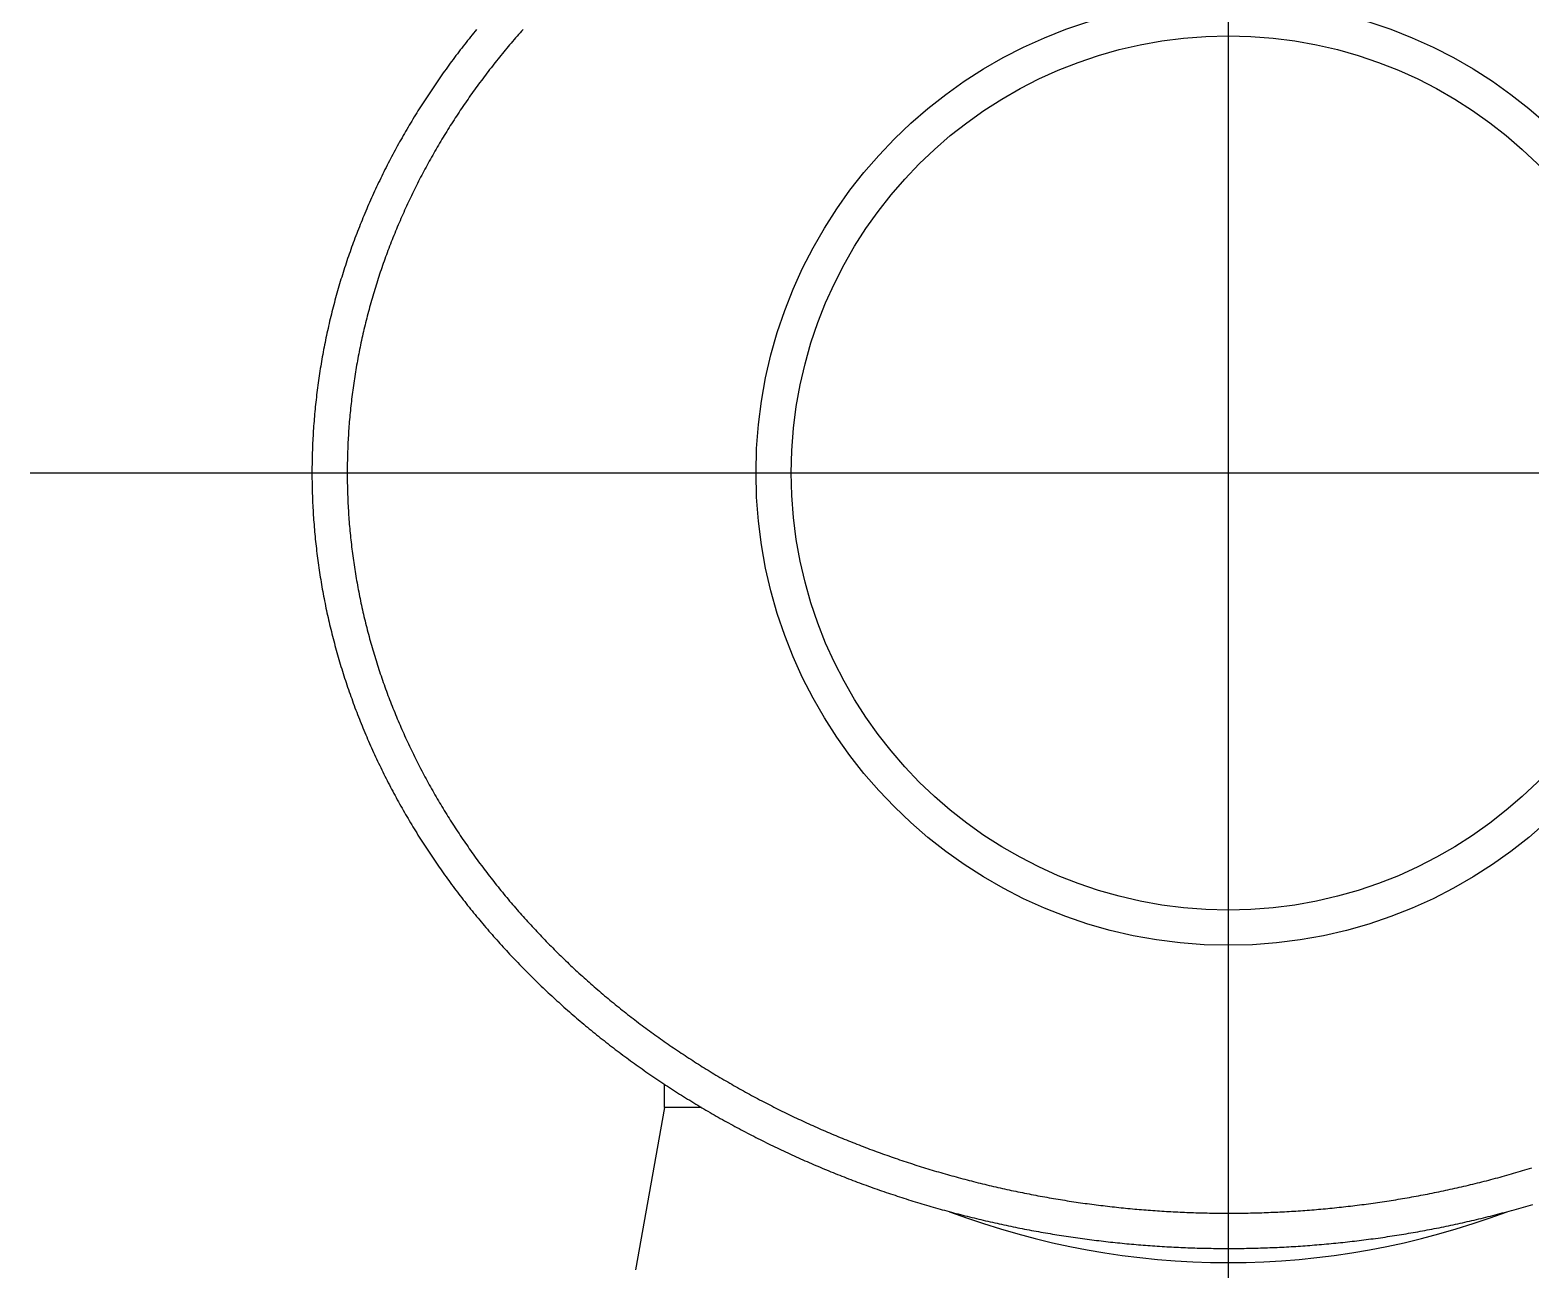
# Model space of a CAD drawing. Extents: x -10.3 to 54.6, y -18.9 to 30.5.
# Drawn here: x 37.65 to 48.3, y 17.25 to 26.04 of the extents above; entities that cross this region are included whole.
import ezdxf

# ---------------------------------------------------------------- set-up
doc = ezdxf.new("R2010")
doc.units = 0
doc.linetypes.add('CENTER', pattern=[50.8, 31.75, -6.35, 6.35, -6.35])
doc.layers.get('0').update_dxf_attribs({"linetype": 'CONTINUOUS'})
doc.layers.add('CENTER', color=1, linetype='CENTER')

msp = doc.modelspace()

# ---------------------------------------------------------------- linework, layer by layer
at = {"color": 7, "linetype": 'CONTINUOUS'}
for p, q in [((42.148312, 18.4), (42.148312, 18.564752)), ((42.148312, 18.4), (41.942466, 17.247263)), ((42.411075, 18.4), (42.148312, 18.4))]:
    msp.add_line(p, q, dxfattribs=at)
at = {"color": 7}
for points in [[(40.8163, 26.0455, 0), (40.8055, 26.0324, 0), (40.7948, 26.0194, 0), (40.7842, 26.0062, 0), (40.7736, 25.9931, 0), (40.763, 25.9799, 0), (40.7525, 25.9666, 0), (40.742, 25.9534, 0), (40.7315, 25.9401, 0), (40.7211, 25.9267, 0), (40.7107, 25.9134, 0), (40.7004, 25.9, 0), (40.6901, 25.8865, 0), (40.6798, 25.873, 0), (40.6696, 25.8595, 0), (40.6594, 25.846, 0), (40.6493, 25.8324, 0), (40.6392, 25.8188, 0), (40.6291, 25.8052, 0), (40.6191, 25.7915, 0), (40.6091, 25.7778, 0), (40.5992, 25.7641, 0), (40.5893, 25.7503, 0), (40.5794, 25.7365, 0), (40.5696, 25.7227, 0), (40.5599, 25.7088, 0), (40.5501, 25.6949, 0), (40.5405, 25.681, 0), (40.5308, 25.667, 0), (40.5212, 25.653, 0), (40.5117, 25.639, 0), (40.5021, 25.6249, 0), (40.4927, 25.6108, 0), (40.4832, 25.5967, 0), (40.4739, 25.5825, 0), (40.4645, 25.5683, 0), (40.4552, 25.5541, 0), (40.446, 25.5398, 0), (40.4368, 25.5256, 0), (40.4276, 25.5112, 0), (40.4185, 25.4969, 0), (40.4094, 25.4825, 0), (40.4004, 25.4681, 0), (40.3914, 25.4536, 0), (40.3824, 25.4391, 0), (40.3735, 25.4246, 0), (40.3647, 25.4101, 0), (40.3559, 25.3955, 0), (40.3471, 25.3809, 0), (40.3384, 25.3662, 0), (40.3297, 25.3515, 0), (40.3211, 25.3368, 0), (40.3125, 25.3221, 0), (40.304, 25.3073, 0), (40.2955, 25.2925, 0), (40.2871, 25.2777, 0), (40.2787, 25.2628, 0), (40.2703, 25.2479, 0), (40.262, 25.233, 0), (40.2538, 25.218, 0), (40.2456, 25.203, 0), (40.2374, 25.188, 0), (40.2293, 25.173, 0), (40.2213, 25.1579, 0), (40.2133, 25.1428, 0), (40.2053, 25.1276, 0), (40.1974, 25.1125, 0), (40.1896, 25.0973, 0), (40.1818, 25.082, 0), (40.174, 25.0668, 0), (40.1663, 25.0515, 0), (40.1587, 25.0362, 0), (40.1511, 25.0209, 0), (40.1435, 25.0055, 0), (40.136, 24.9901, 0), (40.1286, 24.9747, 0), (40.1212, 24.9593, 0), (40.1138, 24.9438, 0), (40.1066, 24.9283, 0), (40.0993, 24.9128, 0), (40.0921, 24.8973, 0), (40.085, 24.8817, 0), (40.0779, 24.8661, 0), (40.0709, 24.8505, 0), (40.0639, 24.8348, 0), (40.057, 24.8191, 0), (40.0501, 24.8035, 0), (40.0433, 24.7877, 0), (40.0365, 24.772, 0), (40.0298, 24.7562, 0), (40.0232, 24.7404, 0), (40.0165, 24.7246, 0), (40.01, 24.7088, 0), (40.0035, 24.6929, 0), (39.9971, 24.677, 0), (39.9907, 24.6611, 0), (39.9843, 24.6452, 0), (39.9781, 24.6292, 0), (39.9718, 24.6133, 0), (39.9657, 24.5973, 0), (39.9596, 24.5813, 0), (39.9535, 24.5652, 0), (39.9475, 24.5492, 0), (39.9416, 24.5331, 0), (39.9357, 24.517, 0), (39.9298, 24.5009, 0), (39.9241, 24.4847, 0), (39.9183, 24.4686, 0), (39.9127, 24.4524, 0), (39.9071, 24.4362, 0), (39.9015, 24.4199, 0), (39.896, 24.4037, 0), (39.8906, 24.3874, 0), (39.8852, 24.3712, 0), (39.8799, 24.3549, 0), (39.8746, 24.3386, 0), (39.8694, 24.3222, 0), (39.8643, 24.3059, 0), (39.8592, 24.2895, 0), (39.8542, 24.2731, 0), (39.8492, 24.2567, 0), (39.8443, 24.2403, 0), (39.8394, 24.2238, 0), (39.8346, 24.2074, 0), (39.8299, 24.1909, 0), (39.8252, 24.1744, 0), (39.8206, 24.1579, 0), (39.816, 24.1414, 0), (39.8116, 24.1249, 0), (39.8071, 24.1083, 0), (39.8027, 24.0918, 0), (39.7984, 24.0752, 0), (39.7942, 24.0586, 0), (39.79, 24.042, 0), (39.7858, 24.0253, 0), (39.7818, 24.0087, 0), (39.7777, 23.9921, 0), (39.7738, 23.9754, 0), (39.7699, 23.9587, 0), (39.7661, 23.942, 0), (39.7623, 23.9253, 0), (39.7586, 23.9086, 0), (39.7549, 23.8919, 0), (39.7513, 23.8752, 0), (39.7478, 23.8584, 0), (39.7443, 23.8416, 0), (39.7409, 23.8249, 0), (39.7376, 23.8081, 0), (39.7343, 23.7913, 0), (39.7311, 23.7745, 0), (39.7279, 23.7577, 0), (39.7248, 23.7409, 0), (39.7217, 23.724, 0), (39.7188, 23.7072, 0), (39.7158, 23.6903, 0), (39.713, 23.6735, 0), (39.7102, 23.6566, 0), (39.7074, 23.6397, 0), (39.7048, 23.6228, 0), (39.7022, 23.6059, 0), (39.6996, 23.589, 0), (39.6971, 23.5721, 0), (39.6947, 23.5552, 0), (39.6923, 23.5383, 0), (39.69, 23.5213, 0), (39.6878, 23.5044, 0), (39.6856, 23.4874, 0), (39.6834, 23.4705, 0), (39.6814, 23.4535, 0), (39.6794, 23.4365, 0), (39.6775, 23.4196, 0), (39.6756, 23.4026, 0), (39.6738, 23.3856, 0), (39.672, 23.3686, 0), (39.6703, 23.3516, 0), (39.6687, 23.3346, 0), (39.6671, 23.3176, 0), (39.6656, 23.3006, 0), (39.6642, 23.2836, 0), (39.6628, 23.2665, 0), (39.6615, 23.2495, 0), (39.6602, 23.2325, 0), (39.659, 23.2155, 0), (39.6579, 23.1984, 0), (39.6569, 23.1814, 0), (39.6558, 23.1643, 0), (39.6549, 23.1473, 0), (39.654, 23.1303, 0), (39.6532, 23.1132, 0), (39.6525, 23.0962, 0), (39.6518, 23.0791, 0), (39.6511, 23.062, 0), (39.6506, 23.045, 0), (39.6501, 23.0279, 0), (39.6496, 23.0109, 0), (39.6493, 22.9938, 0), (39.6489, 22.9768, 0), (39.6487, 22.9597, 0), (39.6485, 22.9426, 0), (39.6484, 22.9256, 0), (39.6483, 22.9085, 0), (39.6483, 22.8915, 0), (39.6484, 22.8744, 0), (39.6485, 22.8573, 0), (39.6487, 22.8403, 0), (39.649, 22.8232, 0), (39.6493, 22.8062, 0), (39.6497, 22.7891, 0), (39.6501, 22.772, 0), (39.6506, 22.755, 0), (39.6512, 22.7379, 0), (39.6518, 22.7209, 0), (39.6525, 22.7038, 0), (39.6532, 22.6868, 0), (39.6541, 22.6697, 0), (39.6549, 22.6527, 0), (39.6559, 22.6356, 0), (39.6569, 22.6186, 0), (39.6579, 22.6016, 0), (39.6591, 22.5845, 0), (39.6603, 22.5675, 0), (39.6615, 22.5505, 0), (39.6628, 22.5334, 0), (39.6642, 22.5164, 0), (39.6656, 22.4994, 0), (39.6671, 22.4824, 0), (39.6687, 22.4654, 0), (39.6703, 22.4484, 0), (39.672, 22.4314, 0), (39.6738, 22.4144, 0), (39.6756, 22.3974, 0), (39.6774, 22.3804, 0), (39.6794, 22.3635, 0), (39.6814, 22.3465, 0), (39.6834, 22.3295, 0), (39.6856, 22.3126, 0), (39.6877, 22.2956, 0), (39.69, 22.2787, 0), (39.6923, 22.2617, 0), (39.6947, 22.2448, 0), (39.6971, 22.2279, 0), (39.6996, 22.211, 0), (39.7021, 22.1941, 0), (39.7047, 22.1772, 0), (39.7074, 22.1603, 0), (39.7102, 22.1434, 0), (39.7129, 22.1265, 0), (39.7158, 22.1097, 0), (39.7187, 22.0928, 0), (39.7217, 22.076, 0), (39.7248, 22.0592, 0), (39.7279, 22.0423, 0), (39.731, 22.0255, 0), (39.7342, 22.0087, 0), (39.7375, 21.9919, 0), (39.7409, 21.9751, 0), (39.7443, 21.9584, 0), (39.7478, 21.9416, 0), (39.7513, 21.9249, 0), (39.7549, 21.9081, 0), (39.7585, 21.8914, 0), (39.7623, 21.8747, 0), (39.766, 21.858, 0), (39.7699, 21.8413, 0), (39.7738, 21.8246, 0), (39.7777, 21.8079, 0), (39.7817, 21.7913, 0), (39.7858, 21.7747, 0), (39.79, 21.758, 0), (39.7942, 21.7414, 0), (39.7984, 21.7248, 0), (39.8027, 21.7083, 0), (39.8071, 21.6917, 0), (39.8116, 21.6751, 0), (39.8161, 21.6586, 0), (39.8206, 21.6421, 0), (39.8252, 21.6256, 0), (39.8299, 21.6091, 0), (39.8347, 21.5926, 0), (39.8395, 21.5762, 0), (39.8443, 21.5597, 0), (39.8492, 21.5433, 0), (39.8542, 21.5269, 0), (39.8592, 21.5105, 0), (39.8643, 21.4941, 0), (39.8695, 21.4778, 0), (39.8747, 21.4615, 0), (39.8799, 21.4451, 0), (39.8852, 21.4288, 0), (39.8906, 21.4126, 0), (39.8961, 21.3963, 0), (39.9015, 21.3801, 0), (39.9071, 21.3638, 0), (39.9127, 21.3476, 0), (39.9184, 21.3314, 0), (39.9241, 21.3153, 0), (39.9299, 21.2991, 0), (39.9357, 21.283, 0), (39.9416, 21.2669, 0), (39.9475, 21.2508, 0), (39.9535, 21.2348, 0), (39.9596, 21.2187, 0), (39.9657, 21.2027, 0), (39.9718, 21.1867, 0), (39.9781, 21.1707, 0), (39.9843, 21.1548, 0), (39.9907, 21.1389, 0), (39.997, 21.1229, 0), (40.0035, 21.1071, 0), (40.01, 21.0912, 0), (40.0165, 21.0754, 0), (40.0231, 21.0595, 0), (40.0298, 21.0437, 0), (40.0365, 21.028, 0), (40.0433, 21.0122, 0), (40.0501, 20.9965, 0), (40.0569, 20.9808, 0), (40.0639, 20.9651, 0), (40.0708, 20.9495, 0), (40.0779, 20.9339, 0), (40.0849, 20.9183, 0), (40.0921, 20.9027, 0), (40.0993, 20.8872, 0), (40.1065, 20.8716, 0), (40.1138, 20.8562, 0), (40.1211, 20.8407, 0), (40.1285, 20.8252, 0), (40.136, 20.8098, 0), (40.1435, 20.7944, 0), (40.151, 20.7791, 0), (40.1586, 20.7638, 0), (40.1663, 20.7485, 0), (40.174, 20.7332, 0), (40.1818, 20.7179, 0), (40.1896, 20.7027, 0), (40.1974, 20.6875, 0), (40.2053, 20.6724, 0), (40.2133, 20.6572, 0), (40.2213, 20.6421, 0), (40.2293, 20.6271, 0), (40.2374, 20.612, 0), (40.2456, 20.597, 0), (40.2538, 20.582, 0), (40.262, 20.5671, 0), (40.2703, 20.5522, 0), (40.2787, 20.5373, 0), (40.287, 20.5224, 0), (40.2955, 20.5076, 0), (40.304, 20.4928, 0), (40.3125, 20.478, 0), (40.3211, 20.4633, 0), (40.3297, 20.4486, 0), (40.3384, 20.4339, 0), (40.3471, 20.4193, 0), (40.3558, 20.4046, 0), (40.3646, 20.3901, 0), (40.3735, 20.3755, 0), (40.3824, 20.361, 0), (40.3913, 20.3465, 0), (40.4003, 20.332, 0), (40.4094, 20.3176, 0), (40.4184, 20.3032, 0), (40.4276, 20.2889, 0), (40.4367, 20.2745, 0), (40.446, 20.2602, 0), (40.4552, 20.246, 0), (40.4645, 20.2317, 0), (40.4739, 20.2175, 0), (40.4832, 20.2034, 0), (40.4927, 20.1892, 0), (40.5021, 20.1751, 0), (40.5117, 20.1611, 0), (40.5212, 20.147, 0), (40.5308, 20.133, 0), (40.5405, 20.119, 0), (40.5502, 20.1051, 0), (40.5599, 20.0912, 0), (40.5697, 20.0773, 0), (40.5795, 20.0635, 0), (40.5893, 20.0497, 0), (40.5992, 20.0359, 0), (40.6092, 20.0221, 0), (40.6192, 20.0084, 0), (40.6292, 19.9947, 0), (40.6392, 19.9811, 0), (40.6493, 19.9675, 0), (40.6595, 19.9539, 0), (40.6697, 19.9404, 0), (40.6799, 19.9269, 0), (40.6901, 19.9134, 0), (40.7004, 19.9, 0), (40.7108, 19.8866, 0), (40.7212, 19.8732, 0), (40.7316, 19.8598, 0), (40.742, 19.8465, 0), (40.7525, 19.8333, 0), (40.7631, 19.82, 0), (40.7737, 19.8068, 0), (40.7843, 19.7937, 0), (40.7949, 19.7806, 0), (40.8056, 19.7675, 0), (40.8163, 19.7544, 0), (40.8271, 19.7414, 0), (40.8379, 19.7284, 0), (40.8487, 19.7154, 0), (40.8596, 19.7025, 0), (40.8705, 19.6896, 0), (40.8815, 19.6768, 0), (40.8925, 19.664, 0), (40.9035, 19.6512, 0), (40.9146, 19.6384, 0), (40.9257, 19.6257, 0), (40.9368, 19.613, 0), (40.948, 19.6004, 0), (40.9592, 19.5878, 0), (40.9704, 19.5752, 0), (40.9817, 19.5627, 0), (40.993, 19.5502, 0), (41.0044, 19.5377, 0), (41.0158, 19.5252, 0), (41.0272, 19.5128, 0), (41.0387, 19.5005, 0), (41.0501, 19.4881, 0), (41.0617, 19.4758, 0), (41.0732, 19.4636, 0), (41.0849, 19.4513, 0), (41.0965, 19.4391, 0), (41.1082, 19.427, 0), (41.1199, 19.4148, 0), (41.1316, 19.4027, 0), (41.1434, 19.3907, 0), (41.1552, 19.3786, 0), (41.167, 19.3667, 0), (41.1789, 19.3547, 0), (41.1908, 19.3428, 0), (41.2028, 19.3309, 0), (41.2148, 19.319, 0), (41.2268, 19.3072, 0), (41.2388, 19.2954, 0), (41.2509, 19.2837, 0), (41.263, 19.272, 0), (41.2752, 19.2603, 0), (41.2874, 19.2487, 0), (41.2996, 19.2371, 0), (41.3118, 19.2255, 0), (41.3241, 19.2139, 0), (41.3364, 19.2024, 0), (41.3487, 19.191, 0), (41.3611, 19.1795, 0), (41.3735, 19.1681, 0), (41.386, 19.1568, 0), (41.3984, 19.1455, 0), (41.4109, 19.1342, 0), (41.4235, 19.1229, 0), (41.436, 19.1117, 0), (41.4486, 19.1005, 0), (41.4612, 19.0894, 0), (41.4739, 19.0782, 0), (41.4866, 19.0672, 0), (41.4993, 19.0561, 0), (41.5121, 19.0451, 0), (41.5248, 19.0341, 0), (41.5376, 19.0232, 0), (41.5505, 19.0123, 0), (41.5634, 19.0014, 0), (41.5762, 18.9906, 0), (41.5892, 18.9798, 0), (41.6021, 18.969, 0), (41.6151, 18.9583, 0), (41.6281, 18.9476, 0), (41.6412, 18.937, 0), (41.6543, 18.9264, 0), (41.6674, 18.9158, 0), (41.6805, 18.9052, 0), (41.6937, 18.8947, 0), (41.7068, 18.8843, 0), (41.7201, 18.8738, 0), (41.7333, 18.8634, 0), (41.7466, 18.853, 0), (41.7599, 18.8427, 0), (41.7732, 18.8324, 0), (41.7866, 18.8222, 0), (41.8, 18.8119, 0), (41.8134, 18.8018, 0), (41.8268, 18.7916, 0), (41.8403, 18.7815, 0), (41.8538, 18.7714, 0), (41.8673, 18.7614, 0), (41.8808, 18.7514, 0), (41.8944, 18.7414, 0), (41.908, 18.7315, 0), (41.9216, 18.7216, 0), (41.9353, 18.7117, 0), (41.949, 18.7019, 0), (41.9627, 18.6921, 0), (41.9764, 18.6824, 0), (41.9902, 18.6727, 0), (42.0039, 18.663, 0), (42.0177, 18.6533, 0), (42.0316, 18.6437, 0), (42.0454, 18.6342, 0), (42.0593, 18.6246, 0), (42.0732, 18.6151, 0), (42.0872, 18.6057, 0), (42.1011, 18.5963, 0), (42.1151, 18.5869, 0), (42.1291, 18.5775, 0), (42.1431, 18.5682, 0), (42.1572, 18.5589, 0), (42.1712, 18.5497, 0), (42.1853, 18.5405, 0), (42.1995, 18.5313, 0), (42.2136, 18.5222, 0), (42.2278, 18.5131, 0), (42.2419, 18.5041, 0), (42.2562, 18.4951, 0), (42.2704, 18.4861, 0), (42.2847, 18.4771, 0), (42.2989, 18.4682, 0), (42.3132, 18.4594, 0), (42.3276, 18.4505, 0), (42.3419, 18.4417, 0), (42.3563, 18.433, 0), (42.3707, 18.4243, 0), (42.3851, 18.4156, 0), (42.3995, 18.4069, 0), (42.4139, 18.3983, 0), (42.4284, 18.3898, 0), (42.4429, 18.3812, 0), (42.4574, 18.3727, 0), (42.472, 18.3643, 0), (42.4865, 18.3558, 0), (42.5011, 18.3475, 0), (42.5157, 18.3391, 0), (42.5303, 18.3308, 0), (42.5449, 18.3225, 0), (42.5596, 18.3143, 0), (42.5743, 18.3061, 0), (42.5889, 18.2979, 0), (42.6037, 18.2898, 0), (42.6184, 18.2817, 0), (42.6331, 18.2737, 0), (42.6479, 18.2657, 0), (42.6627, 18.2577, 0), (42.6775, 18.2497, 0), (42.6923, 18.2418, 0), (42.7072, 18.234, 0), (42.722, 18.2262, 0), (42.7369, 18.2184, 0), (42.7518, 18.2106, 0), (42.7667, 18.2029, 0), (42.7816, 18.1952, 0), (42.7966, 18.1876, 0), (42.8116, 18.18, 0), (42.8265, 18.1724, 0), (42.8415, 18.1649, 0), (42.8566, 18.1574, 0), (42.8716, 18.15, 0), (42.8866, 18.1426, 0), (42.9017, 18.1352, 0), (42.9168, 18.1279, 0), (42.9319, 18.1206, 0), (42.947, 18.1133, 0), (42.9621, 18.1061, 0), (42.9773, 18.0989, 0), (42.9924, 18.0918, 0), (43.0076, 18.0847, 0), (43.0228, 18.0776, 0), (43.038, 18.0706, 0), (43.0532, 18.0636, 0), (43.0684, 18.0566, 0), (43.0837, 18.0497, 0), (43.0989, 18.0428, 0), (43.1142, 18.0359, 0), (43.1295, 18.0291, 0), (43.1448, 18.0224, 0), (43.1602, 18.0156, 0), (43.1755, 18.0089, 0), (43.1908, 18.0023, 0), (43.2062, 17.9956, 0), (43.2216, 17.9891, 0), (43.237, 17.9825, 0), (43.2524, 17.976, 0), (43.2678, 17.9695, 0), (43.2833, 17.9631, 0), (43.2987, 17.9567, 0), (43.3142, 17.9503, 0), (43.3297, 17.944, 0), (43.3451, 17.9377, 0), (43.3607, 17.9315, 0), (43.3762, 17.9252, 0), (43.3917, 17.9191, 0), (43.4073, 17.9129, 0), (43.4228, 17.9068, 0), (43.4384, 17.9008, 0), (43.454, 17.8947, 0), (43.4696, 17.8887, 0), (43.4852, 17.8828, 0), (43.5008, 17.8769, 0), (43.5164, 17.871, 0), (43.5321, 17.8652, 0), (43.5478, 17.8593, 0), (43.5634, 17.8536, 0), (43.5791, 17.8478, 0), (43.5948, 17.8421, 0), (43.6105, 17.8365, 0), (43.6263, 17.8309, 0), (43.642, 17.8253, 0), (43.6577, 17.8197, 0), (43.6735, 17.8142, 0), (43.6893, 17.8088, 0), (43.7051, 17.8033, 0), (43.7208, 17.7979, 0), (43.7367, 17.7925, 0), (43.7525, 17.7872, 0), (43.7683, 17.7819, 0), (43.7841, 17.7767, 0), (43.8, 17.7715, 0), (43.8159, 17.7663, 0), (43.8317, 17.7611, 0), (43.8476, 17.756, 0), (43.8635, 17.751, 0), (43.8794, 17.7459, 0), (43.8953, 17.7409, 0), (43.9113, 17.736, 0), (43.9272, 17.7311, 0), (43.9432, 17.7262, 0), (43.9591, 17.7213, 0), (43.9751, 17.7165, 0), (43.9911, 17.7117, 0), (44.0071, 17.707, 0), (44.0231, 17.7023, 0), (44.0391, 17.6976, 0), (44.0551, 17.693, 0), (44.0711, 17.6884, 0), (44.0872, 17.6838, 0), (44.1032, 17.6793, 0), (44.1193, 17.6748, 0), (44.1354, 17.6704, 0), (44.1514, 17.666, 0), (44.1675, 17.6616, 0), (44.1836, 17.6573, 0), (44.1997, 17.653, 0), (44.2159, 17.6487, 0), (44.232, 17.6445, 0), (44.2481, 17.6403, 0), (44.2643, 17.6361, 0), (44.2804, 17.632, 0), (44.2966, 17.6279, 0), (44.3128, 17.6239, 0), (44.3289, 17.6198, 0), (44.3451, 17.6159, 0), (44.3613, 17.6119, 0), (44.3775, 17.608, 0), (44.3937, 17.6042, 0), (44.41, 17.6003, 0), (44.4262, 17.5965, 0), (44.4424, 17.5928, 0), (44.4587, 17.5891, 0), (44.4749, 17.5854, 0), (44.4912, 17.5817, 0), (44.5075, 17.5781, 0), (44.5237, 17.5745, 0), (44.54, 17.571, 0), (44.5563, 17.5675, 0), (44.5726, 17.564, 0), (44.5889, 17.5606, 0), (44.6053, 17.5572, 0), (44.6216, 17.5539, 0), (44.6379, 17.5505, 0), (44.6542, 17.5473, 0), (44.6706, 17.544, 0), (44.6869, 17.5408, 0), (44.7033, 17.5376, 0), (44.7197, 17.5345, 0), (44.736, 17.5314, 0), (44.7524, 17.5283, 0), (44.7688, 17.5253, 0), (44.7852, 17.5223, 0), (44.8016, 17.5193, 0), (44.818, 17.5164, 0), (44.8344, 17.5135, 0), (44.8508, 17.5107, 0), (44.8672, 17.5079, 0), (44.8837, 17.5051, 0), (44.9001, 17.5023, 0), (44.9166, 17.4996, 0), (44.933, 17.497, 0), (44.9495, 17.4943, 0), (44.9659, 17.4918, 0), (44.9824, 17.4892, 0), (44.9988, 17.4867, 0), (45.0153, 17.4842, 0), (45.0318, 17.4817, 0), (45.0483, 17.4793, 0), (45.0648, 17.4769, 0), (45.0813, 17.4746, 0), (45.0978, 17.4723, 0), (45.1143, 17.47, 0), (45.1308, 17.4678, 0), (45.1473, 17.4656, 0), (45.1638, 17.4634, 0), (45.1804, 17.4613, 0), (45.1969, 17.4592, 0), (45.2134, 17.4572, 0), (45.23, 17.4552, 0), (45.2465, 17.4532, 0), (45.263, 17.4512, 0), (45.2796, 17.4493, 0), (45.2962, 17.4475, 0), (45.3127, 17.4456, 0), (45.3293, 17.4438, 0), (45.3458, 17.4421, 0), (45.3624, 17.4403, 0), (45.379, 17.4387, 0), (45.3956, 17.437, 0), (45.4122, 17.4354, 0), (45.4287, 17.4338, 0), (45.4453, 17.4323, 0), (45.4619, 17.4307, 0), (45.4785, 17.4293, 0), (45.4951, 17.4278, 0), (45.5117, 17.4264, 0), (45.5283, 17.4251, 0), (45.5449, 17.4237, 0), (45.5615, 17.4225, 0), (45.5782, 17.4212, 0), (45.5948, 17.42, 0), (45.6114, 17.4188, 0), (45.628, 17.4176, 0), (45.6446, 17.4165, 0), (45.6613, 17.4155, 0), (45.6779, 17.4144, 0), (45.6945, 17.4134, 0), (45.7112, 17.4125, 0), (45.7278, 17.4115, 0), (45.7444, 17.4106, 0), (45.7611, 17.4098, 0), (45.7777, 17.4089, 0), (45.7943, 17.4082, 0), (45.811, 17.4074, 0), (45.8276, 17.4067, 0), (45.8443, 17.406, 0), (45.8609, 17.4054, 0), (45.8775, 17.4048, 0), (45.8942, 17.4042, 0), (45.9108, 17.4036, 0), (45.9275, 17.4031, 0), (45.9441, 17.4027, 0), (45.9608, 17.4023, 0), (45.9774, 17.4019, 0), (45.9941, 17.4015, 0), (46.0107, 17.4012, 0), (46.0274, 17.4009, 0), (46.044, 17.4007, 0), (46.0607, 17.4004, 0), (46.0773, 17.4003, 0), (46.094, 17.4001, 0), (46.1106, 17.4, 0), (46.1273, 17.4, 0), (46.1439, 17.3999, 0), (46.1606, 17.3999, 0), (46.1773, 17.4, 0), (46.1939, 17.4001, 0), (46.2106, 17.4002, 0), (46.2272, 17.4003, 0), (46.2439, 17.4005, 0), (46.2606, 17.4007, 0), (46.2772, 17.401, 0), (46.2939, 17.4013, 0), (46.3105, 17.4016, 0), (46.3272, 17.402, 0), (46.3439, 17.4024, 0), (46.3605, 17.4029, 0), (46.3772, 17.4033, 0), (46.3939, 17.4038, 0), (46.4105, 17.4044, 0), (46.4272, 17.405, 0), (46.4439, 17.4056, 0), (46.4605, 17.4063, 0), (46.4772, 17.407, 0), (46.4938, 17.4077, 0), (46.5105, 17.4085, 0), (46.5272, 17.4093, 0), (46.5438, 17.4101, 0), (46.5605, 17.411, 0), (46.5772, 17.4119, 0), (46.5938, 17.4129, 0), (46.6105, 17.4139, 0), (46.6272, 17.4149, 0), (46.6438, 17.4159, 0), (46.6605, 17.417, 0), (46.6771, 17.4182, 0), (46.6938, 17.4193, 0), (46.7105, 17.4206, 0), (46.7271, 17.4218, 0), (46.7438, 17.4231, 0), (46.7605, 17.4244, 0), (46.7771, 17.4258, 0), (46.7938, 17.4271, 0), (46.8104, 17.4286, 0), (46.8271, 17.43, 0), (46.8438, 17.4315, 0), (46.8604, 17.4331, 0), (46.8771, 17.4347, 0), (46.8937, 17.4363, 0), (46.9104, 17.4379, 0), (46.927, 17.4396, 0), (46.9437, 17.4413, 0), (46.9604, 17.4431, 0), (46.977, 17.4449, 0), (46.9937, 17.4467, 0), (47.0103, 17.4486, 0), (47.027, 17.4505, 0), (47.0436, 17.4524, 0), (47.0603, 17.4544, 0), (47.0769, 17.4564, 0), (47.0936, 17.4585, 0), (47.1102, 17.4606, 0), (47.1269, 17.4627, 0), (47.1435, 17.4648, 0), (47.1602, 17.467, 0), (47.1768, 17.4693, 0), (47.1934, 17.4716, 0), (47.2101, 17.4739, 0), (47.2267, 17.4762, 0), (47.2434, 17.4786, 0), (47.26, 17.481, 0), (47.2767, 17.4835, 0), (47.2933, 17.486, 0), (47.31, 17.4885, 0), (47.3266, 17.4911, 0), (47.3432, 17.4937, 0), (47.3599, 17.4963, 0), (47.3765, 17.499, 0), (47.3932, 17.5018, 0), (47.4098, 17.5045, 0), (47.4265, 17.5073, 0), (47.4431, 17.5102, 0), (47.4597, 17.513, 0), (47.4764, 17.5159, 0), (47.493, 17.5189, 0), (47.5097, 17.5219, 0), (47.5263, 17.5249, 0), (47.5429, 17.528, 0), (47.5596, 17.5311, 0), (47.5762, 17.5342, 0), (47.5928, 17.5374, 0), (47.6095, 17.5406, 0), (47.6261, 17.5439, 0), (47.6428, 17.5472, 0), (47.6594, 17.5505, 0), (47.676, 17.5539, 0), (47.6927, 17.5573, 0), (47.7093, 17.5608, 0), (47.7259, 17.5643, 0), (47.7426, 17.5678, 0), (47.7592, 17.5714, 0), (47.7758, 17.575, 0), (47.7924, 17.5787, 0), (47.8091, 17.5824, 0), (47.8257, 17.5861, 0), (47.8423, 17.5899, 0), (47.859, 17.5937, 0), (47.8756, 17.5976, 0), (47.8922, 17.6015, 0), (47.9088, 17.6054, 0), (47.9255, 17.6094, 0), (47.9421, 17.6134, 0), (47.9587, 17.6175, 0), (47.9753, 17.6216, 0), (47.992, 17.6257, 0), (48.0086, 17.6299, 0), (48.0252, 17.6341, 0), (48.0418, 17.6384, 0), (48.0584, 17.6427, 0), (48.0751, 17.647, 0), (48.0917, 17.6514, 0), (48.1083, 17.6559, 0), (48.1249, 17.6603, 0), (48.1415, 17.6648, 0), (48.1581, 17.6694, 0), (48.1748, 17.674, 0), (48.1914, 17.6786, 0), (48.208, 17.6833, 0), (48.2246, 17.688, 0), (48.2412, 17.6928, 0), (48.2578, 17.6976, 0), (48.2744, 17.7025, 0), (48.291, 17.7074, 0), (48.3076, 17.7123, 0)], [(41.1458, 26.0458, 0), (41.135, 26.0338, 0), (41.1244, 26.0217, 0), (41.1137, 26.0096, 0), (41.1031, 25.9974, 0), (41.0925, 25.9852, 0), (41.082, 25.973, 0), (41.0715, 25.9607, 0), (41.061, 25.9484, 0), (41.0506, 25.9361, 0), (41.0402, 25.9238, 0), (41.0298, 25.9114, 0), (41.0195, 25.899, 0), (41.0092, 25.8865, 0), (40.999, 25.8741, 0), (40.9887, 25.8616, 0), (40.9786, 25.849, 0), (40.9684, 25.8364, 0), (40.9583, 25.8238, 0), (40.9483, 25.8112, 0), (40.9383, 25.7985, 0), (40.9283, 25.7858, 0), (40.9183, 25.7731, 0), (40.9084, 25.7603, 0), (40.8985, 25.7475, 0), (40.8887, 25.7347, 0), (40.8789, 25.7219, 0), (40.8692, 25.709, 0), (40.8594, 25.6961, 0), (40.8498, 25.6831, 0), (40.8401, 25.6701, 0), (40.8305, 25.6571, 0), (40.821, 25.6441, 0), (40.8115, 25.631, 0), (40.802, 25.6179, 0), (40.7926, 25.6048, 0), (40.7832, 25.5916, 0), (40.7738, 25.5784, 0), (40.7645, 25.5652, 0), (40.7552, 25.5519, 0), (40.746, 25.5386, 0), (40.7368, 25.5253, 0), (40.7276, 25.512, 0), (40.7185, 25.4986, 0), (40.7094, 25.4852, 0), (40.7004, 25.4718, 0), (40.6914, 25.4583, 0), (40.6825, 25.4448, 0), (40.6736, 25.4313, 0), (40.6647, 25.4177, 0), (40.6559, 25.4041, 0), (40.6471, 25.3905, 0), (40.6384, 25.3768, 0), (40.6297, 25.3632, 0), (40.6211, 25.3495, 0), (40.6125, 25.3357, 0), (40.6039, 25.3219, 0), (40.5954, 25.3081, 0), (40.5869, 25.2943, 0), (40.5785, 25.2805, 0), (40.5701, 25.2666, 0), (40.5617, 25.2527, 0), (40.5535, 25.2387, 0), (40.5452, 25.2247, 0), (40.537, 25.2107, 0), (40.5288, 25.1967, 0), (40.5207, 25.1826, 0), (40.5126, 25.1685, 0), (40.5046, 25.1544, 0), (40.4966, 25.1403, 0), (40.4887, 25.1261, 0), (40.4808, 25.1119, 0), (40.4729, 25.0977, 0), (40.4651, 25.0834, 0), (40.4574, 25.0691, 0), (40.4497, 25.0548, 0), (40.442, 25.0404, 0), (40.4344, 25.0261, 0), (40.4268, 25.0117, 0), (40.4193, 24.9973, 0), (40.4118, 24.9828, 0), (40.4044, 24.9683, 0), (40.3971, 24.9538, 0), (40.3897, 24.9393, 0), (40.3825, 24.9247, 0), (40.3752, 24.9102, 0), (40.3681, 24.8956, 0), (40.3609, 24.8809, 0), (40.3538, 24.8663, 0), (40.3468, 24.8516, 0), (40.3398, 24.8369, 0), (40.3329, 24.8222, 0), (40.326, 24.8074, 0), (40.3192, 24.7927, 0), (40.3124, 24.7779, 0), (40.3057, 24.7631, 0), (40.299, 24.7482, 0), (40.2924, 24.7333, 0), (40.2858, 24.7185, 0), (40.2793, 24.7036, 0), (40.2728, 24.6886, 0), (40.2664, 24.6737, 0), (40.26, 24.6587, 0), (40.2537, 24.6437, 0), (40.2474, 24.6287, 0), (40.2412, 24.6136, 0), (40.235, 24.5986, 0), (40.2289, 24.5835, 0), (40.2228, 24.5684, 0), (40.2168, 24.5533, 0), (40.2109, 24.5381, 0), (40.205, 24.523, 0), (40.1991, 24.5078, 0), (40.1933, 24.4926, 0), (40.1875, 24.4774, 0), (40.1819, 24.4621, 0), (40.1762, 24.4469, 0), (40.1706, 24.4316, 0), (40.1651, 24.4163, 0), (40.1596, 24.401, 0), (40.1542, 24.3856, 0), (40.1488, 24.3703, 0), (40.1435, 24.3549, 0), (40.1382, 24.3395, 0), (40.133, 24.3241, 0), (40.1279, 24.3087, 0), (40.1228, 24.2932, 0), (40.1177, 24.2778, 0), (40.1127, 24.2623, 0), (40.1078, 24.2468, 0), (40.1029, 24.2313, 0), (40.0981, 24.2158, 0), (40.0933, 24.2002, 0), (40.0886, 24.1847, 0), (40.0839, 24.1691, 0), (40.0793, 24.1535, 0), (40.0748, 24.1379, 0), (40.0703, 24.1223, 0), (40.0659, 24.1067, 0), (40.0615, 24.091, 0), (40.0572, 24.0754, 0), (40.0529, 24.0597, 0), (40.0487, 24.044, 0), (40.0446, 24.0283, 0), (40.0405, 24.0126, 0), (40.0364, 23.9969, 0), (40.0325, 23.9811, 0), (40.0285, 23.9654, 0), (40.0247, 23.9496, 0), (40.0209, 23.9338, 0), (40.0171, 23.9181, 0), (40.0134, 23.9023, 0), (40.0098, 23.8865, 0), (40.0062, 23.8706, 0), (40.0027, 23.8548, 0), (39.9992, 23.839, 0), (39.9958, 23.8231, 0), (39.9925, 23.8072, 0), (39.9892, 23.7914, 0), (39.986, 23.7755, 0), (39.9828, 23.7596, 0), (39.9797, 23.7437, 0), (39.9766, 23.7278, 0), (39.9736, 23.7118, 0), (39.9707, 23.6959, 0), (39.9678, 23.68, 0), (39.965, 23.664, 0), (39.9622, 23.648, 0), (39.9595, 23.6321, 0), (39.9569, 23.6161, 0), (39.9543, 23.6001, 0), (39.9517, 23.5841, 0), (39.9493, 23.5681, 0), (39.9469, 23.5521, 0), (39.9445, 23.5361, 0), (39.9422, 23.5201, 0), (39.9399, 23.5041, 0), (39.9378, 23.488, 0), (39.9356, 23.472, 0), (39.9336, 23.4559, 0), (39.9316, 23.4399, 0), (39.9296, 23.4238, 0), (39.9277, 23.4078, 0), (39.9259, 23.3917, 0), (39.9241, 23.3756, 0), (39.9224, 23.3595, 0), (39.9207, 23.3435, 0), (39.9191, 23.3274, 0), (39.9176, 23.3113, 0), (39.9161, 23.2952, 0), (39.9147, 23.2791, 0), (39.9133, 23.263, 0), (39.912, 23.2469, 0), (39.9108, 23.2308, 0), (39.9096, 23.2146, 0), (39.9085, 23.1985, 0), (39.9074, 23.1824, 0), (39.9064, 23.1663, 0), (39.9054, 23.1501, 0), (39.9046, 23.134, 0), (39.9037, 23.1179, 0), (39.9029, 23.1018, 0), (39.9022, 23.0856, 0), (39.9016, 23.0695, 0), (39.901, 23.0533, 0), (39.9005, 23.0372, 0), (39.9, 23.0211, 0), (39.8996, 23.0049, 0), (39.8992, 22.9888, 0), (39.8989, 22.9726, 0), (39.8987, 22.9565, 0), (39.8985, 22.9404, 0), (39.8984, 22.9242, 0), (39.8983, 22.9081, 0), (39.8983, 22.8919, 0), (39.8984, 22.8758, 0), (39.8985, 22.8596, 0), (39.8987, 22.8435, 0), (39.8989, 22.8273, 0), (39.8992, 22.8112, 0), (39.8996, 22.7951, 0), (39.9, 22.7789, 0), (39.9005, 22.7628, 0), (39.901, 22.7466, 0), (39.9016, 22.7305, 0), (39.9023, 22.7144, 0), (39.903, 22.6982, 0), (39.9037, 22.6821, 0), (39.9046, 22.666, 0), (39.9055, 22.6498, 0), (39.9064, 22.6337, 0), (39.9074, 22.6176, 0), (39.9085, 22.6015, 0), (39.9096, 22.5853, 0), (39.9108, 22.5692, 0), (39.912, 22.5531, 0), (39.9133, 22.537, 0), (39.9147, 22.5209, 0), (39.9161, 22.5048, 0), (39.9176, 22.4887, 0), (39.9191, 22.4726, 0), (39.9207, 22.4565, 0), (39.9224, 22.4404, 0), (39.9241, 22.4244, 0), (39.9259, 22.4083, 0), (39.9277, 22.3922, 0), (39.9296, 22.3762, 0), (39.9316, 22.3601, 0), (39.9336, 22.344, 0), (39.9356, 22.328, 0), (39.9377, 22.312, 0), (39.9399, 22.2959, 0), (39.9422, 22.2799, 0), (39.9445, 22.2639, 0), (39.9468, 22.2479, 0), (39.9492, 22.2319, 0), (39.9517, 22.2159, 0), (39.9543, 22.1999, 0), (39.9568, 22.1839, 0), (39.9595, 22.1679, 0), (39.9622, 22.152, 0), (39.965, 22.136, 0), (39.9678, 22.1201, 0), (39.9707, 22.1041, 0), (39.9736, 22.0882, 0), (39.9766, 22.0723, 0), (39.9797, 22.0563, 0), (39.9828, 22.0404, 0), (39.986, 22.0245, 0), (39.9892, 22.0087, 0), (39.9925, 21.9928, 0), (39.9958, 21.9769, 0), (39.9992, 21.9611, 0), (40.0027, 21.9452, 0), (40.0062, 21.9294, 0), (40.0098, 21.9136, 0), (40.0134, 21.8978, 0), (40.0171, 21.8819, 0), (40.0209, 21.8662, 0), (40.0247, 21.8504, 0), (40.0285, 21.8346, 0), (40.0325, 21.8189, 0), (40.0364, 21.8031, 0), (40.0405, 21.7874, 0), (40.0446, 21.7717, 0), (40.0487, 21.756, 0), (40.0529, 21.7403, 0), (40.0572, 21.7246, 0), (40.0615, 21.709, 0), (40.0659, 21.6933, 0), (40.0703, 21.6777, 0), (40.0748, 21.6621, 0), (40.0794, 21.6465, 0), (40.084, 21.6309, 0), (40.0886, 21.6153, 0), (40.0933, 21.5998, 0), (40.0981, 21.5842, 0), (40.1029, 21.5687, 0), (40.1078, 21.5532, 0), (40.1127, 21.5377, 0), (40.1177, 21.5222, 0), (40.1228, 21.5068, 0), (40.1279, 21.4913, 0), (40.133, 21.4759, 0), (40.1382, 21.4605, 0), (40.1435, 21.4451, 0), (40.1488, 21.4297, 0), (40.1542, 21.4144, 0), (40.1596, 21.399, 0), (40.1651, 21.3837, 0), (40.1706, 21.3684, 0), (40.1762, 21.3531, 0), (40.1819, 21.3379, 0), (40.1875, 21.3226, 0), (40.1933, 21.3074, 0), (40.1991, 21.2922, 0), (40.2049, 21.277, 0), (40.2108, 21.2619, 0), (40.2168, 21.2467, 0), (40.2228, 21.2316, 0), (40.2289, 21.2165, 0), (40.235, 21.2014, 0), (40.2412, 21.1863, 0), (40.2474, 21.1713, 0), (40.2536, 21.1563, 0), (40.26, 21.1413, 0), (40.2663, 21.1263, 0), (40.2728, 21.1113, 0), (40.2792, 21.0964, 0), (40.2858, 21.0815, 0), (40.2923, 21.0666, 0), (40.299, 21.0518, 0), (40.3056, 21.0369, 0), (40.3124, 21.0221, 0), (40.3192, 21.0073, 0), (40.326, 20.9925, 0), (40.3329, 20.9778, 0), (40.3398, 20.9631, 0), (40.3468, 20.9484, 0), (40.3538, 20.9337, 0), (40.3609, 20.919, 0), (40.368, 20.9044, 0), (40.3752, 20.8898, 0), (40.3824, 20.8752, 0), (40.3897, 20.8607, 0), (40.397, 20.8462, 0), (40.4044, 20.8317, 0), (40.4118, 20.8172, 0), (40.4193, 20.8027, 0), (40.4268, 20.7883, 0), (40.4344, 20.7739, 0), (40.442, 20.7596, 0), (40.4496, 20.7452, 0), (40.4574, 20.7309, 0), (40.4651, 20.7166, 0), (40.4729, 20.7024, 0), (40.4807, 20.6882, 0), (40.4886, 20.674, 0), (40.4966, 20.6598, 0), (40.5046, 20.6456, 0), (40.5126, 20.6315, 0), (40.5207, 20.6174, 0), (40.5288, 20.6034, 0), (40.5369, 20.5894, 0), (40.5452, 20.5754, 0), (40.5534, 20.5614, 0), (40.5617, 20.5474, 0), (40.5701, 20.5335, 0), (40.5784, 20.5196, 0), (40.5869, 20.5058, 0), (40.5953, 20.492, 0), (40.6039, 20.4782, 0), (40.6124, 20.4644, 0), (40.621, 20.4506, 0), (40.6297, 20.4369, 0), (40.6384, 20.4232, 0), (40.6471, 20.4096, 0), (40.6559, 20.396, 0), (40.6647, 20.3824, 0), (40.6736, 20.3688, 0), (40.6825, 20.3553, 0), (40.6914, 20.3418, 0), (40.7004, 20.3283, 0), (40.7095, 20.3149, 0), (40.7185, 20.3014, 0), (40.7276, 20.2881, 0), (40.7368, 20.2747, 0), (40.746, 20.2614, 0), (40.7552, 20.2481, 0), (40.7645, 20.2348, 0), (40.7738, 20.2216, 0), (40.7832, 20.2084, 0), (40.7926, 20.1952, 0), (40.802, 20.1821, 0), (40.8115, 20.169, 0), (40.821, 20.1559, 0), (40.8306, 20.1428, 0), (40.8402, 20.1298, 0), (40.8498, 20.1168, 0), (40.8595, 20.1039, 0), (40.8692, 20.091, 0), (40.879, 20.0781, 0), (40.8888, 20.0652, 0), (40.8986, 20.0524, 0), (40.9085, 20.0396, 0), (40.9184, 20.0268, 0), (40.9283, 20.0141, 0), (40.9383, 20.0014, 0), (40.9484, 19.9887, 0), (40.9584, 19.9761, 0), (40.9685, 19.9635, 0), (40.9786, 19.9509, 0), (40.9888, 19.9384, 0), (40.999, 19.9259, 0), (41.0093, 19.9134, 0), (41.0196, 19.9009, 0), (41.0299, 19.8885, 0), (41.0402, 19.8762, 0), (41.0506, 19.8638, 0), (41.061, 19.8515, 0), (41.0715, 19.8392, 0), (41.082, 19.827, 0), (41.0926, 19.8148, 0), (41.1031, 19.8026, 0), (41.1137, 19.7904, 0), (41.1244, 19.7783, 0), (41.1351, 19.7662, 0), (41.1458, 19.7541, 0), (41.1565, 19.7421, 0), (41.1673, 19.7301, 0), (41.1781, 19.7182, 0), (41.189, 19.7062, 0), (41.1999, 19.6943, 0), (41.2108, 19.6825, 0), (41.2218, 19.6706, 0), (41.2328, 19.6588, 0), (41.2438, 19.6471, 0), (41.2549, 19.6353, 0), (41.266, 19.6236, 0), (41.2771, 19.612, 0), (41.2883, 19.6003, 0), (41.2995, 19.5887, 0), (41.3107, 19.5771, 0), (41.322, 19.5656, 0), (41.3333, 19.5541, 0), (41.3447, 19.5426, 0), (41.356, 19.5312, 0), (41.3674, 19.5198, 0), (41.3789, 19.5084, 0), (41.3903, 19.497, 0), (41.4018, 19.4857, 0), (41.4134, 19.4744, 0), (41.4249, 19.4632, 0), (41.4365, 19.452, 0), (41.4482, 19.4408, 0), (41.4598, 19.4296, 0), (41.4715, 19.4185, 0), (41.4833, 19.4074, 0), (41.495, 19.3964, 0), (41.5068, 19.3854, 0), (41.5187, 19.3744, 0), (41.5305, 19.3634, 0), (41.5424, 19.3525, 0), (41.5543, 19.3416, 0), (41.5663, 19.3307, 0), (41.5782, 19.3199, 0), (41.5903, 19.3091, 0), (41.6023, 19.2984, 0), (41.6144, 19.2877, 0), (41.6265, 19.277, 0), (41.6386, 19.2663, 0), (41.6508, 19.2557, 0), (41.663, 19.2451, 0), (41.6752, 19.2346, 0), (41.6874, 19.224, 0), (41.6997, 19.2135, 0), (41.712, 19.2031, 0), (41.7244, 19.1927, 0), (41.7367, 19.1823, 0), (41.7492, 19.1719, 0), (41.7616, 19.1616, 0), (41.774, 19.1513, 0), (41.7865, 19.1411, 0), (41.799, 19.1308, 0), (41.8116, 19.1207, 0), (41.8242, 19.1105, 0), (41.8368, 19.1004, 0), (41.8494, 19.0903, 0), (41.862, 19.0802, 0), (41.8747, 19.0702, 0), (41.8874, 19.0602, 0), (41.9002, 19.0503, 0), (41.913, 19.0404, 0), (41.9258, 19.0305, 0), (41.9386, 19.0206, 0), (41.9514, 19.0108, 0), (41.9643, 19.0011, 0), (41.9772, 18.9913, 0), (41.9901, 18.9816, 0), (42.0031, 18.9719, 0), (42.0161, 18.9623, 0), (42.0291, 18.9527, 0), (42.0421, 18.9431, 0), (42.0552, 18.9336, 0), (42.0683, 18.9241, 0), (42.0814, 18.9146, 0), (42.0945, 18.9052, 0), (42.1077, 18.8957, 0), (42.1209, 18.8864, 0), (42.1341, 18.8771, 0), (42.1474, 18.8678, 0), (42.1606, 18.8585, 0), (42.1739, 18.8493, 0), (42.1872, 18.8401, 0), (42.2006, 18.8309, 0), (42.2139, 18.8218, 0), (42.2273, 18.8127, 0), (42.2407, 18.8036, 0), (42.2542, 18.7946, 0), (42.2676, 18.7856, 0), (42.2811, 18.7767, 0), (42.2946, 18.7678, 0), (42.3082, 18.7589, 0), (42.3217, 18.75, 0), (42.3353, 18.7412, 0), (42.3489, 18.7325, 0), (42.3625, 18.7237, 0), (42.3762, 18.715, 0), (42.3898, 18.7063, 0), (42.4035, 18.6977, 0), (42.4172, 18.6891, 0), (42.431, 18.6805, 0), (42.4447, 18.672, 0), (42.4585, 18.6635, 0), (42.4723, 18.655, 0), (42.4861, 18.6466, 0), (42.5, 18.6382, 0), (42.5138, 18.6299, 0), (42.5277, 18.6216, 0), (42.5416, 18.6133, 0), (42.5555, 18.605, 0), (42.5695, 18.5968, 0), (42.5835, 18.5886, 0), (42.5974, 18.5805, 0), (42.6114, 18.5724, 0), (42.6255, 18.5643, 0), (42.6395, 18.5563, 0), (42.6536, 18.5483, 0), (42.6677, 18.5403, 0), (42.6818, 18.5324, 0), (42.6959, 18.5245, 0), (42.7101, 18.5166, 0), (42.7242, 18.5088, 0), (42.7384, 18.501, 0), (42.7526, 18.4933, 0), (42.7668, 18.4856, 0), (42.7811, 18.4779, 0), (42.7953, 18.4702, 0), (42.8096, 18.4626, 0), (42.8239, 18.4551, 0), (42.8382, 18.4475, 0), (42.8525, 18.44, 0), (42.8669, 18.4326, 0), (42.8813, 18.4251, 0), (42.8956, 18.4177, 0), (42.91, 18.4104, 0), (42.9245, 18.4031, 0), (42.9389, 18.3958, 0), (42.9533, 18.3885, 0), (42.9678, 18.3813, 0), (42.9823, 18.3741, 0), (42.9968, 18.367, 0), (43.0113, 18.3599, 0), (43.0258, 18.3528, 0), (43.0404, 18.3458, 0), (43.055, 18.3388, 0), (43.0695, 18.3318, 0), (43.0841, 18.3249, 0), (43.0987, 18.318, 0), (43.1134, 18.3112, 0), (43.128, 18.3044, 0), (43.1427, 18.2976, 0), (43.1573, 18.2908, 0), (43.172, 18.2841, 0), (43.1867, 18.2775, 0), (43.2014, 18.2708, 0), (43.2162, 18.2642, 0), (43.2309, 18.2576, 0), (43.2457, 18.2511, 0), (43.2605, 18.2446, 0), (43.2752, 18.2382, 0), (43.2901, 18.2317, 0), (43.3049, 18.2254, 0), (43.3197, 18.219, 0), (43.3346, 18.2127, 0), (43.3494, 18.2064, 0), (43.3643, 18.2002, 0), (43.3792, 18.194, 0), (43.3941, 18.1878, 0), (43.409, 18.1816, 0), (43.4239, 18.1755, 0), (43.4389, 18.1695, 0), (43.4538, 18.1634, 0), (43.4688, 18.1575, 0), (43.4838, 18.1515, 0), (43.4988, 18.1456, 0), (43.5138, 18.1397, 0), (43.5288, 18.1338, 0), (43.5439, 18.128, 0), (43.5589, 18.1222, 0), (43.574, 18.1165, 0), (43.5891, 18.1108, 0), (43.6042, 18.1051, 0), (43.6193, 18.0995, 0), (43.6344, 18.0939, 0), (43.6495, 18.0883, 0), (43.6646, 18.0828, 0), (43.6798, 18.0773, 0), (43.695, 18.0718, 0), (43.7101, 18.0664, 0), (43.7253, 18.061, 0), (43.7405, 18.0556, 0), (43.7558, 18.0503, 0), (43.771, 18.045, 0), (43.7862, 18.0398, 0), (43.8015, 18.0346, 0), (43.8167, 18.0294, 0), (43.832, 18.0242, 0), (43.8473, 18.0191, 0), (43.8626, 18.0141, 0), (43.8779, 18.009, 0), (43.8932, 18.004, 0), (43.9085, 17.9991, 0), (43.9239, 17.9941, 0), (43.9392, 17.9892, 0), (43.9546, 17.9844, 0), (43.97, 17.9795, 0), (43.9853, 17.9748, 0), (44.0007, 17.97, 0), (44.0161, 17.9653, 0), (44.0316, 17.9606, 0), (44.047, 17.9559, 0), (44.0624, 17.9513, 0), (44.0779, 17.9468, 0), (44.0933, 17.9422, 0), (44.1088, 17.9377, 0), (44.1243, 17.9332, 0), (44.1397, 17.9288, 0), (44.1552, 17.9244, 0), (44.1707, 17.92, 0), (44.1863, 17.9157, 0), (44.2018, 17.9114, 0), (44.2173, 17.9071, 0), (44.2329, 17.9029, 0), (44.2484, 17.8987, 0), (44.264, 17.8946, 0), (44.2796, 17.8904, 0), (44.2951, 17.8864, 0), (44.3107, 17.8823, 0), (44.3263, 17.8783, 0), (44.3419, 17.8743, 0), (44.3576, 17.8704, 0), (44.3732, 17.8664, 0), (44.3888, 17.8626, 0), (44.4045, 17.8587, 0), (44.4201, 17.8549, 0), (44.4358, 17.8511, 0), (44.4514, 17.8474, 0), (44.4671, 17.8437, 0), (44.4828, 17.84, 0), (44.4985, 17.8364, 0), (44.5142, 17.8328, 0), (44.5299, 17.8293, 0), (44.5456, 17.8257, 0), (44.5614, 17.8222, 0), (44.5771, 17.8188, 0), (44.5928, 17.8154, 0), (44.6086, 17.812, 0), (44.6243, 17.8086, 0), (44.6401, 17.8053, 0), (44.6559, 17.802, 0), (44.6717, 17.7988, 0), (44.6874, 17.7956, 0), (44.7032, 17.7924, 0), (44.719, 17.7893, 0), (44.7348, 17.7862, 0), (44.7507, 17.7831, 0), (44.7665, 17.7801, 0), (44.7823, 17.7771, 0), (44.7981, 17.7741, 0), (44.814, 17.7712, 0), (44.8298, 17.7683, 0), (44.8457, 17.7654, 0), (44.8616, 17.7626, 0), (44.8774, 17.7598, 0), (44.8933, 17.757, 0), (44.9092, 17.7543, 0), (44.9251, 17.7516, 0), (44.9409, 17.749, 0), (44.9568, 17.7464, 0), (44.9728, 17.7438, 0), (44.9887, 17.7413, 0), (45.0046, 17.7387, 0), (45.0205, 17.7363, 0), (45.0364, 17.7338, 0), (45.0524, 17.7314, 0), (45.0683, 17.7291, 0), (45.0842, 17.7267, 0), (45.1002, 17.7244, 0), (45.1161, 17.7222, 0), (45.1321, 17.7199, 0), (45.1481, 17.7177, 0), (45.164, 17.7156, 0), (45.18, 17.7135, 0), (45.196, 17.7114, 0), (45.212, 17.7093, 0), (45.2279, 17.7073, 0), (45.2439, 17.7053, 0), (45.2599, 17.7034, 0), (45.2759, 17.7014, 0), (45.2919, 17.6996, 0), (45.3079, 17.6977, 0), (45.324, 17.6959, 0), (45.34, 17.6941, 0), (45.356, 17.6924, 0), (45.372, 17.6907, 0), (45.3881, 17.689, 0), (45.4041, 17.6874, 0), (45.4201, 17.6858, 0), (45.4362, 17.6842, 0), (45.4522, 17.6827, 0), (45.4682, 17.6812, 0), (45.4843, 17.6797, 0), (45.5004, 17.6783, 0), (45.5164, 17.6769, 0), (45.5325, 17.6756, 0), (45.5485, 17.6743, 0), (45.5646, 17.673, 0), (45.5807, 17.6717, 0), (45.5967, 17.6705, 0), (45.6128, 17.6693, 0), (45.6289, 17.6682, 0), (45.645, 17.6671, 0), (45.6611, 17.666, 0), (45.6771, 17.665, 0), (45.6932, 17.664, 0), (45.7093, 17.663, 0), (45.7254, 17.662, 0), (45.7415, 17.6611, 0), (45.7576, 17.6603, 0), (45.7737, 17.6594, 0), (45.7898, 17.6586, 0), (45.8059, 17.6579, 0), (45.822, 17.6572, 0), (45.8381, 17.6565, 0), (45.8541, 17.6558, 0), (45.8702, 17.6552, 0), (45.8864, 17.6546, 0), (45.9025, 17.654, 0), (45.9186, 17.6535, 0), (45.9347, 17.653, 0), (45.9508, 17.6526, 0), (45.9669, 17.6522, 0), (45.983, 17.6518, 0), (45.9991, 17.6515, 0), (46.0152, 17.6512, 0), (46.0313, 17.6509, 0), (46.0474, 17.6506, 0), (46.0635, 17.6504, 0), (46.0796, 17.6503, 0), (46.0957, 17.6501, 0), (46.1119, 17.65, 0), (46.128, 17.65, 0), (46.1441, 17.6499, 0), (46.1602, 17.6499, 0), (46.1763, 17.65, 0), (46.1924, 17.6501, 0), (46.2086, 17.6502, 0), (46.2247, 17.6503, 0), (46.2408, 17.6505, 0), (46.2569, 17.6507, 0), (46.273, 17.651, 0), (46.2891, 17.6513, 0), (46.3053, 17.6516, 0), (46.3214, 17.6519, 0), (46.3375, 17.6523, 0), (46.3536, 17.6528, 0), (46.3697, 17.6532, 0), (46.3859, 17.6537, 0), (46.402, 17.6543, 0), (46.4181, 17.6548, 0), (46.4342, 17.6554, 0), (46.4504, 17.6561, 0), (46.4665, 17.6567, 0), (46.4826, 17.6575, 0), (46.4987, 17.6582, 0), (46.5148, 17.659, 0), (46.531, 17.6598, 0), (46.5471, 17.6606, 0), (46.5632, 17.6615, 0), (46.5793, 17.6624, 0), (46.5954, 17.6634, 0), (46.6116, 17.6644, 0), (46.6277, 17.6654, 0), (46.6438, 17.6665, 0), (46.6599, 17.6676, 0), (46.676, 17.6687, 0), (46.6922, 17.6699, 0), (46.7083, 17.6711, 0), (46.7244, 17.6723, 0), (46.7405, 17.6736, 0), (46.7566, 17.6749, 0), (46.7727, 17.6763, 0), (46.7889, 17.6776, 0), (46.805, 17.6791, 0), (46.8211, 17.6805, 0), (46.8372, 17.682, 0), (46.8533, 17.6835, 0), (46.8694, 17.6851, 0), (46.8855, 17.6867, 0), (46.9017, 17.6883, 0), (46.9178, 17.69, 0), (46.9339, 17.6917, 0), (46.95, 17.6934, 0), (46.9661, 17.6952, 0), (46.9822, 17.697, 0), (46.9983, 17.6988, 0), (47.0144, 17.7007, 0), (47.0305, 17.7026, 0), (47.0466, 17.7046, 0), (47.0627, 17.7066, 0), (47.0788, 17.7086, 0), (47.0949, 17.7106, 0), (47.111, 17.7127, 0), (47.1271, 17.7149, 0), (47.1432, 17.717, 0), (47.1593, 17.7192, 0), (47.1754, 17.7215, 0), (47.1915, 17.7237, 0), (47.2076, 17.726, 0), (47.2237, 17.7284, 0), (47.2398, 17.7308, 0), (47.2559, 17.7332, 0), (47.272, 17.7356, 0), (47.2881, 17.7381, 0), (47.3042, 17.7406, 0), (47.3203, 17.7432, 0), (47.3364, 17.7458, 0), (47.3524, 17.7484, 0), (47.3685, 17.7511, 0), (47.3846, 17.7538, 0), (47.4007, 17.7565, 0), (47.4168, 17.7593, 0), (47.4329, 17.7621, 0), (47.449, 17.765, 0), (47.4651, 17.7679, 0), (47.4812, 17.7708, 0), (47.4972, 17.7738, 0), (47.5133, 17.7768, 0), (47.5294, 17.7798, 0), (47.5455, 17.7829, 0), (47.5616, 17.786, 0), (47.5777, 17.7892, 0), (47.5937, 17.7924, 0), (47.6098, 17.7956, 0), (47.6259, 17.7989, 0), (47.642, 17.8022, 0), (47.6581, 17.8055, 0), (47.6741, 17.8089, 0), (47.6902, 17.8123, 0), (47.7063, 17.8158, 0), (47.7224, 17.8193, 0), (47.7384, 17.8228, 0), (47.7545, 17.8264, 0), (47.7706, 17.83, 0), (47.7867, 17.8336, 0), (47.8027, 17.8373, 0), (47.8188, 17.8411, 0), (47.8349, 17.8448, 0), (47.8509, 17.8486, 0), (47.867, 17.8525, 0), (47.8831, 17.8564, 0), (47.8991, 17.8603, 0), (47.9152, 17.8642, 0), (47.9313, 17.8682, 0), (47.9473, 17.8723, 0), (47.9634, 17.8764, 0), (47.9794, 17.8805, 0), (47.9955, 17.8847, 0), (48.0116, 17.8889, 0), (48.0276, 17.8931, 0), (48.0437, 17.8974, 0), (48.0597, 17.9017, 0), (48.0758, 17.9061, 0), (48.0918, 17.9105, 0), (48.1079, 17.9149, 0), (48.1239, 17.9194, 0), (48.14, 17.9239, 0), (48.156, 17.9285, 0), (48.1721, 17.9331, 0), (48.1881, 17.9377, 0), (48.2041, 17.9424, 0), (48.2202, 17.9471, 0), (48.2362, 17.9519, 0), (48.2523, 17.9567, 0), (48.2683, 17.9615, 0), (48.2843, 17.9664, 0), (48.3004, 17.9713, 0)]]:
    msp.add_polyline3d(points, dxfattribs=at)
at = {"color": 7, "linetype": 'CONTINUOUS'}
for radius in [3.35, 3.1]:
    msp.add_circle((46.148312, 22.9), radius, dxfattribs=at)
msp.add_arc((46.148312, 22.9), 5.6, 249.3280116, 290.6719884, dxfattribs=at)
at = {"layer": 'CENTER', "color": 1, "linetype": 'CENTER'}
for p, q in [((46.148312, 30.5), (46.148312, -2)), ((37.648315, 22.899981), (54.648312, 22.899981))]:
    msp.add_line(p, q, dxfattribs=at)

doc.saveas('drawing.dxf')
